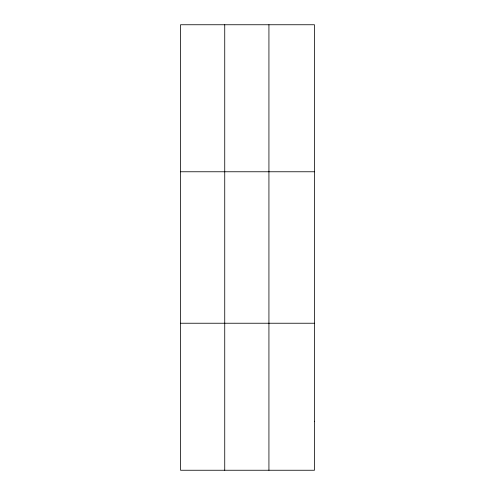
<?xml version="1.0" encoding="UTF-8"?>
<svg xmlns="http://www.w3.org/2000/svg" width="495" height="495" viewBox="0 0 495 495"><rect width="100%" height="100%" fill="white"/><g stroke="black" fill="none" stroke-linecap="round" stroke-linejoin="round"><path stroke-width="0.74" d="M224.736 470.25L224.736 24.75M268.927 470.25L268.927 24.75M180.539 171.765L314.461 171.765M180.539 323.235L314.461 323.235M314.461 421.245L314.461 470.25L180.539 470.25L180.539 24.75L314.461 24.75L314.461 421.245"/></g></svg>
